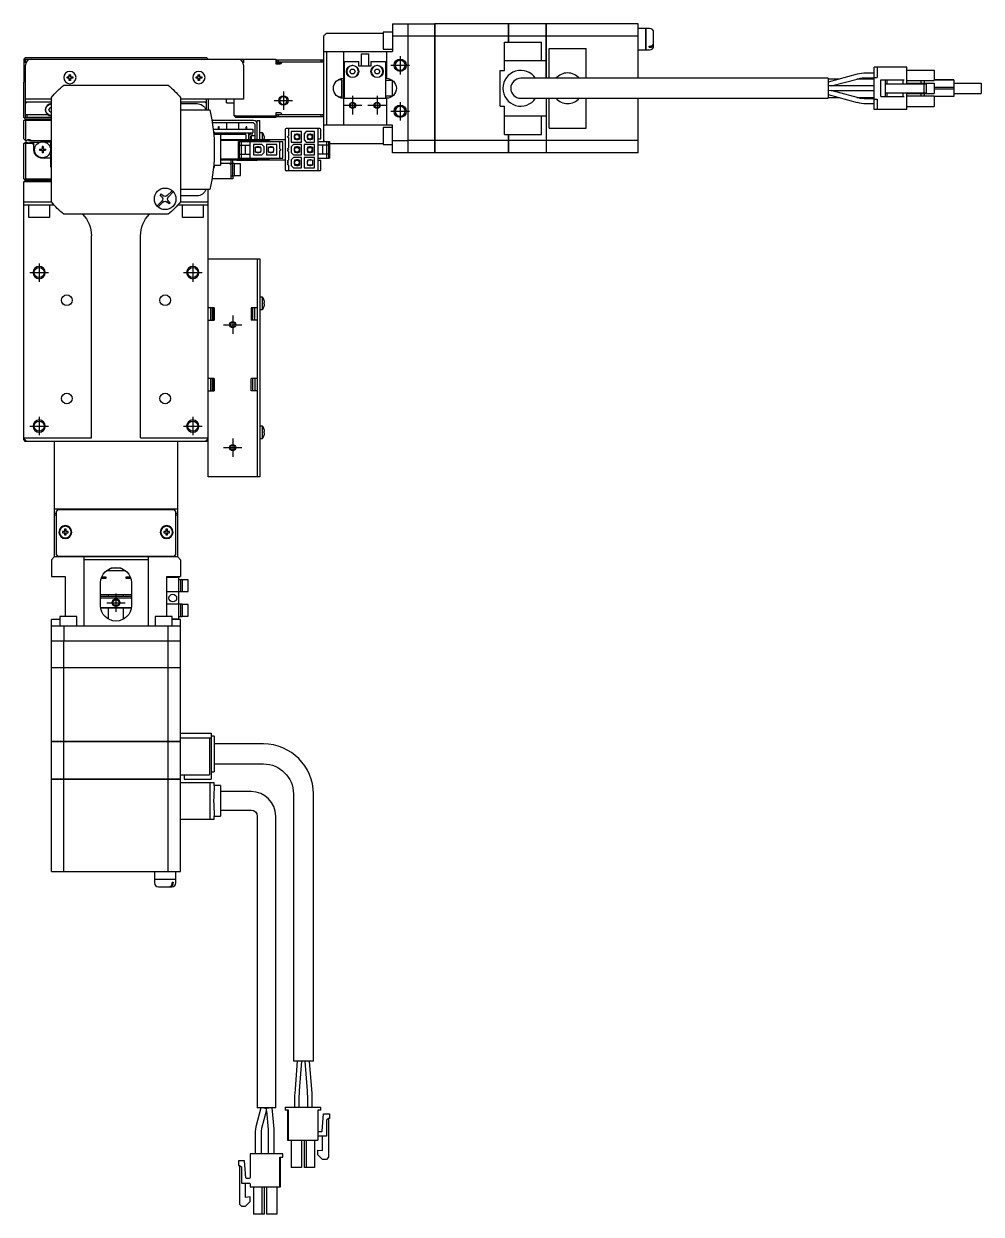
# Model space of a CAD drawing. Extents: x 0 to 1420, y -8 to 1169.
# Drawn here: x 421.8 to 733.4, y 781 to 1168.6 of the extents above; entities that cross this region are included whole.
import ezdxf

# ---------------------------------------------------------------- set-up
doc = ezdxf.new("R2010")
doc.units = 0
doc.header["$LTSCALE"] = 0.5
doc.linetypes.add('CENTER', pattern=[50.8, 31.75, -6.35, 6.35, -6.35])
for name, color, linetype in [('MSM_CENTER', 1, 'CENTER'), ('MSM_CONTINUOUS', 7, 'CONTINUOUS'), ('MSM_NARROW', 5, 'CONTINUOUS')]:
    doc.layers.add(name, color=color, linetype=linetype)

msp = doc.modelspace()

# ---------------------------------------------------------------- linework, layer by layer
at = {"layer": 'MSM_CENTER'}
for p, q in [((541.28, 1155.12), (547.28, 1155.12)), ((544.28, 1158.12), (544.28, 1152.12)), ((503.28, 1143.62), (509.28, 1143.62)), ((506.28, 1146.62), (506.28, 1140.62)), ((528.78, 1145.12), (528.78, 1139.12)), ((536.78, 1145.12), (536.78, 1139.12)), ((525.78, 1142.12), (531.78, 1142.12)), ((533.78, 1142.12), (539.78, 1142.12)), ((541.28, 1140.12), (547.28, 1140.12)), ((544.28, 1143.12), (544.28, 1137.12)), ((426.78, 1090.62), (426.78, 1084.62)), ((476.78, 1090.62), (476.78, 1084.62)), ((423.78, 1087.62), (429.78, 1087.62)), ((473.78, 1087.62), (479.78, 1087.62)), ((486.78, 1070.62), (492.78, 1070.62)), ((489.78, 1073.62), (489.78, 1067.62)), ((426.78, 1040.62), (426.78, 1034.62)), ((476.78, 1040.62), (476.78, 1034.62)), ((423.78, 1037.62), (429.78, 1037.62)), ((473.78, 1037.62), (479.78, 1037.62)), ((489.78, 1033.62), (489.78, 1027.62)), ((486.78, 1030.62), (492.78, 1030.62)), ((451.78, 983.12), (451.78, 977.12)), ((448.78, 980.12), (454.78, 980.12))]:
    msp.add_line(p, q, dxfattribs=at)
at = {"layer": 'MSM_CONTINUOUS'}
for p, q in [((541.78, 1168.62), (541.78, 1159.62)), ((541.78, 1168.62), (555.48, 1168.62)), ((546.78, 1168.62), (546.78, 1126.62)), ((555.48, 1168.62), (555.48, 1126.62)), ((555.53, 1168.57), (555.48, 1168.57)), ((579.48, 1168.62), (555.53, 1168.62)), ((555.53, 1168.62), (555.53, 1126.62)), ((579.48, 1168.62), (579.48, 1162.62)), ((579.53, 1168.57), (579.48, 1168.57)), ((591.78, 1168.62), (579.53, 1168.62)), ((579.53, 1168.62), (579.53, 1162.62)), ((591.78, 1150.87), (591.78, 1168.62)), ((591.83, 1168.57), (591.78, 1168.57)), ((591.83, 1168.62), (591.83, 1150.87)), ((621.78, 1168.62), (591.83, 1168.62)), ((621.78, 1150.87), (621.78, 1168.62)), ((624.28, 1167.12), (621.78, 1167.12)), ((624.28, 1160.12), (624.28, 1167.12)), ((624.33, 1167.07), (624.28, 1167.07)), ((625.48, 1167.12), (624.33, 1167.12)), ((624.33, 1160.12), (624.33, 1167.12)), ((520.28, 1165.62), (519.28, 1164.62)), ((519.28, 1164.62), (519.28, 1130.62)), ((520.28, 1165.62), (538.78, 1165.62)), ((538.78, 1165.87), (538.78, 1160.37)), ((541.78, 1165.87), (538.78, 1165.87)), ((546.78, 1164.62), (541.78, 1164.62)), ((555.48, 1164.59), (546.78, 1164.59)), ((555.53, 1164.33), (555.48, 1164.33)), ((579.48, 1164.59), (555.53, 1164.59)), ((579.53, 1164.33), (579.48, 1164.33)), ((591.78, 1164.59), (579.53, 1164.59)), ((591.83, 1164.33), (591.78, 1164.33)), ((621.78, 1164.59), (591.83, 1164.59)), ((626.78, 1161.42), (626.78, 1165.82)), ((519.28, 1159.62), (541.78, 1159.62)), ((520.28, 1159.62), (520.28, 1135.62)), ((525.78, 1159.62), (525.78, 1150.87)), ((538.78, 1160.37), (541.78, 1160.37)), ((539.78, 1159.62), (539.78, 1150.87)), ((578.28, 1153.4), (578.28, 1162.62)), ((578.28, 1162.62), (590.28, 1162.62)), ((590.28, 1156.62), (590.28, 1162.62)), ((592.78, 1150.87), (592.78, 1160.62)), ((592.78, 1160.62), (604.78, 1160.62)), ((604.78, 1150.87), (604.78, 1160.62)), ((621.78, 1160.12), (624.28, 1160.12)), ((624.28, 1160.17), (624.33, 1160.17)), ((624.33, 1160.12), (625.48, 1160.12)), ((625.28, 1160.97), (625.28, 1161.32)), ((625.28, 1161.32), (625.48, 1161.32)), ((625.28, 1160.97), (625.48, 1160.97)), ((421.78, 1157.12), (422.28, 1157.62)), ((421.78, 1157.12), (421.78, 1149.92)), ((422.03, 1157.37), (422.28, 1157.12)), ((422.28, 1157.62), (481.28, 1157.62)), ((422.28, 1155.92), (422.28, 1157.12)), ((422.28, 1157.12), (503.78, 1157.12)), ((422.28, 1138.12), (422.28, 1155.12)), ((481.78, 1157.12), (481.28, 1157.62)), ((481.28, 1157.12), (481.53, 1157.37)), ((493.28, 1157.12), (493.28, 1155.92)), ((493.28, 1155.12), (493.28, 1144.12)), ((503.78, 1157.12), (503.78, 1155.62)), ((505.53, 1155.87), (503.78, 1155.87)), ((503.78, 1155.62), (505.28, 1155.62)), ((504.08, 1156.12), (504.08, 1156.92)), ((504.08, 1156.92), (519.08, 1156.92)), ((519.28, 1156.12), (504.08, 1156.12)), ((504.58, 1156.92), (504.58, 1156.12)), ((505.78, 1156.12), (505.28, 1155.62)), ((518.58, 1156.12), (518.58, 1156.92)), ((519.08, 1156.92), (519.08, 1156.12)), ((526.08, 1156.37), (526.08, 1144.37)), ((526.08, 1156.37), (530.78, 1156.37)), ((530.78, 1154.87), (530.78, 1156.37)), ((531.53, 1158.87), (534.03, 1158.87)), ((531.53, 1158.87), (531.53, 1154.87)), ((534.03, 1154.87), (534.03, 1158.87)), ((534.78, 1156.37), (539.48, 1156.37)), ((534.78, 1156.37), (534.78, 1154.87)), ((539.48, 1156.37), (539.48, 1144.37)), ((578.28, 1156.62), (591.78, 1156.62)), ((435.85, 1151.32), (436.58, 1151.32)), ((436.58, 1151.32), (436.58, 1152.04)), ((436.98, 1152.04), (436.98, 1151.32)), ((436.98, 1151.32), (437.71, 1151.32)), ((477.85, 1151.32), (478.58, 1151.32)), ((478.58, 1151.32), (478.58, 1152.04)), ((478.98, 1152.04), (478.98, 1151.32)), ((478.98, 1151.32), (479.71, 1151.32)), ((527.92, 1153.12), (528.35, 1153.87)), ((528.35, 1152.37), (527.92, 1153.12)), ((528.35, 1153.87), (529.21, 1153.87)), ((529.21, 1152.37), (528.35, 1152.37)), ((529.21, 1153.87), (529.65, 1153.12)), ((529.65, 1153.12), (529.21, 1152.37)), ((534.78, 1154.87), (530.78, 1154.87)), ((535.92, 1153.12), (536.35, 1153.87)), ((536.35, 1152.37), (535.92, 1153.12)), ((536.35, 1153.87), (537.21, 1153.87)), ((537.21, 1152.37), (536.35, 1152.37)), ((537.21, 1153.87), (537.65, 1153.12)), ((537.65, 1153.12), (537.21, 1152.37)), ((576.78, 1141.84), (576.78, 1153.4)), ((576.78, 1153.4), (578.28, 1153.4)), ((693.02, 1152.19), (683.53, 1149.64)), ((698.53, 1152.57), (695.9, 1152.57)), ((698.53, 1140.72), (698.53, 1154.52)), ((709.23, 1154.52), (698.53, 1154.52)), ((699.53, 1154.52), (699.53, 1151.12)), ((709.23, 1149.12), (709.23, 1154.52)), ((709.23, 1153.52), (718.13, 1153.52)), ((718.13, 1153.52), (718.13, 1150.12)), ((422.28, 1151.12), (421.78, 1150.62)), ((422.28, 1150.62), (421.78, 1150.62)), ((421.78, 1150.39), (422.28, 1150.39)), ((421.78, 1149.62), (422.28, 1150.12)), ((421.88, 1149.82), (421.78, 1149.92)), ((421.78, 1138.12), (421.78, 1149.62)), ((421.88, 1149.72), (421.88, 1149.92)), ((422.03, 1149.87), (422.28, 1149.62)), ((422.28, 1150.22), (422.18, 1150.22)), ((434.78, 1148.62), (434.65, 1148.49)), ((434.81, 1148.62), (468.75, 1148.62)), ((436.58, 1150.92), (435.85, 1150.92)), ((436.58, 1150.19), (436.58, 1150.92)), ((436.98, 1150.92), (436.98, 1150.19)), ((437.71, 1150.92), (436.98, 1150.92)), ((468.91, 1148.49), (468.78, 1148.62)), ((478.58, 1150.92), (477.85, 1150.92)), ((478.58, 1150.19), (478.58, 1150.92)), ((478.98, 1150.92), (478.98, 1150.19)), ((479.71, 1150.92), (478.98, 1150.92)), ((525.28, 1150.37), (524.05, 1150.37)), ((525.28, 1144.87), (525.28, 1150.37)), ((526.08, 1150.87), (525.78, 1150.87)), ((525.88, 1144.37), (525.88, 1150.87)), ((539.78, 1150.87), (539.48, 1150.87)), ((541.78, 1150.12), (539.48, 1150.12)), ((541.78, 1145.05), (541.78, 1150.18)), ((683.53, 1150.87), (583.53, 1150.87)), ((683.53, 1150.87), (683.53, 1144.37)), ((687.16, 1150.62), (683.53, 1150.62)), ((698.53, 1148.37), (683.53, 1148.37)), ((684.56, 1148.37), (693.4, 1150.74)), ((698.53, 1150.62), (692.95, 1150.62)), ((695.9, 1151.07), (698.53, 1151.07)), ((698.53, 1151.12), (699.53, 1151.12)), ((700.73, 1144.92), (700.73, 1150.32)), ((700.73, 1150.32), (708.28, 1150.32)), ((702.23, 1144.92), (702.23, 1150.32)), ((702.23, 1149.12), (715.53, 1149.12)), ((702.73, 1149.12), (702.73, 1150.32)), ((707.98, 1149.12), (707.98, 1150.32)), ((709.23, 1150.12), (718.13, 1150.12)), ((709.23, 1149.32), (718.13, 1149.32)), ((713.78, 1150.12), (713.78, 1149.32)), ((714.78, 1150.12), (714.78, 1149.32)), ((714.83, 1146.12), (714.83, 1149.12)), ((715.53, 1146.12), (715.53, 1149.12)), ((718.13, 1150.32), (721.43, 1150.32)), ((721.55, 1150.32), (718.13, 1150.32)), ((718.13, 1150.32), (723.23, 1150.32)), ((724.48, 1150.32), (718.13, 1150.32)), ((718.13, 1149.32), (718.13, 1145.92)), ((724.48, 1147.87), (718.13, 1147.87)), ((724.48, 1147.37), (718.13, 1147.37)), ((721.43, 1150.32), (721.73, 1150.32)), ((721.73, 1150.32), (721.55, 1150.32)), ((723.23, 1150.32), (723.53, 1150.32)), ((723.53, 1150.32), (724.48, 1150.32)), ((724.48, 1150.32), (724.48, 1144.92)), ((724.48, 1149.32), (733.38, 1149.32)), ((724.48, 1149.32), (733.38, 1149.32)), ((724.48, 1149.32), (733.38, 1149.32)), ((733.38, 1149.32), (733.38, 1145.92)), ((430.78, 1144.12), (422.28, 1144.12)), ((430.91, 1144.75), (430.78, 1144.62)), ((430.78, 1110.62), (430.78, 1144.59)), ((472.78, 1144.62), (472.65, 1144.75)), ((472.78, 1144.59), (472.78, 1110.65)), ((493.28, 1144.12), (472.78, 1144.12)), ((481.28, 1140.62), (481.28, 1144.12)), ((481.78, 1144.12), (481.78, 1140.62)), ((487.78, 1142.87), (487.78, 1144.12)), ((490.28, 1138.62), (490.28, 1144.12)), ((524.05, 1144.87), (525.28, 1144.87)), ((525.78, 1144.37), (525.78, 1135.62)), ((525.78, 1144.37), (539.78, 1144.37)), ((539.48, 1145.12), (541.78, 1145.12)), ((539.78, 1144.37), (539.78, 1135.62)), ((583.53, 1144.37), (683.53, 1144.37)), ((591.78, 1144.37), (591.78, 1126.62)), ((591.83, 1144.37), (591.83, 1126.62)), ((592.78, 1134.62), (592.78, 1144.37)), ((604.78, 1134.62), (604.78, 1144.37)), ((621.78, 1126.62), (621.78, 1144.37)), ((683.53, 1146.87), (683.62, 1146.87)), ((683.53, 1145.59), (693.02, 1143.04)), ((683.53, 1144.62), (687.16, 1144.62)), ((683.67, 1146.98), (684.56, 1146.87)), ((684.56, 1146.87), (698.53, 1146.87)), ((693.41, 1144.49), (684.56, 1146.87)), ((692.95, 1144.62), (698.53, 1144.62)), ((698.53, 1144.17), (695.9, 1144.17)), ((698.53, 1144.12), (699.53, 1144.12)), ((699.53, 1144.12), (699.53, 1140.72)), ((700.73, 1144.92), (708.28, 1144.92)), ((702.23, 1146.12), (715.53, 1146.12)), ((702.73, 1144.92), (702.73, 1146.12)), ((707.98, 1144.92), (707.98, 1146.12)), ((709.23, 1140.72), (709.23, 1146.12)), ((709.23, 1145.92), (718.13, 1145.92)), ((709.23, 1145.12), (718.13, 1145.12)), ((713.78, 1145.92), (713.78, 1145.12)), ((714.78, 1145.92), (714.78, 1145.12)), ((718.13, 1145.12), (718.13, 1141.72)), ((724.48, 1144.92), (718.13, 1144.92)), ((724.48, 1145.92), (733.38, 1145.92)), ((422.28, 1142.62), (422.78, 1143.12)), ((430.78, 1143.12), (422.28, 1143.12)), ((429.92, 1140.62), (430.35, 1141.37)), ((430.35, 1139.87), (429.92, 1140.62)), ((430.35, 1141.37), (430.78, 1141.37)), ((430.78, 1139.87), (430.35, 1139.87)), ((481.28, 1143.12), (472.78, 1143.12)), ((472.78, 1142.62), (478.2, 1142.62)), ((472.78, 1140.62), (482.35, 1140.62)), ((480.78, 1143.12), (481.28, 1142.62)), ((487.78, 1142.87), (490.28, 1142.87)), ((505.28, 1139.62), (503.78, 1139.62)), ((503.78, 1139.62), (503.78, 1138.12)), ((505.28, 1139.62), (505.78, 1139.12)), ((536.05, 1141.79), (536.08, 1141.82)), ((536.08, 1142.5), (536.08, 1141.82)), ((576.78, 1141.84), (578.28, 1141.84)), ((578.28, 1132.62), (578.28, 1141.84)), ((695.9, 1142.67), (698.53, 1142.67)), ((709.23, 1140.72), (698.53, 1140.72)), ((709.23, 1141.72), (718.13, 1141.72)), ((422.28, 1137.62), (421.78, 1138.12)), ((421.78, 1137.12), (422.28, 1137.62)), ((421.78, 1131.12), (421.78, 1137.12)), ((422.28, 1138.12), (422.03, 1137.87)), ((422.03, 1137.37), (422.28, 1137.12)), ((422.28, 1139.12), (429.46, 1139.12)), ((430.78, 1138.12), (422.28, 1138.12)), ((430.78, 1137.62), (422.28, 1137.62)), ((422.28, 1137.12), (422.28, 1130.62)), ((430.78, 1137.12), (422.28, 1137.12)), ((422.78, 1139.12), (422.78, 1138.12)), ((496.58, 1137.12), (483.02, 1137.12)), ((496.58, 1136.32), (483.14, 1136.32)), ((487.78, 1136.32), (487.78, 1134.32)), ((490.28, 1138.92), (490.89, 1138.62)), ((490.78, 1138.12), (490.28, 1138.62)), ((503.78, 1138.12), (490.78, 1138.12)), ((490.89, 1138.62), (503.78, 1138.62)), ((490.89, 1138.62), (491.39, 1138.12)), ((491.78, 1134.32), (491.78, 1136.32)), ((496.98, 1135.92), (496.98, 1130.87)), ((497.78, 1137.12), (498.58, 1137.12)), ((497.78, 1130.87), (497.78, 1137.12)), ((498.58, 1130.87), (498.58, 1137.12)), ((504.08, 1138.32), (504.08, 1139.12)), ((504.08, 1139.12), (519.28, 1139.12)), ((519.08, 1138.32), (504.08, 1138.32)), ((504.58, 1139.12), (504.58, 1138.32)), ((518.58, 1138.32), (518.58, 1139.12)), ((519.08, 1139.12), (519.08, 1138.32)), ((578.28, 1138.62), (591.78, 1138.62)), ((590.28, 1132.62), (590.28, 1138.62)), ((483.4, 1134.32), (496.28, 1134.32)), ((483.78, 1133.44), (483.49, 1133.44)), ((494.03, 1132.62), (483.57, 1132.62)), ((483.78, 1133.44), (483.78, 1132.62)), ((483.78, 1133.12), (496.28, 1133.12)), ((484.08, 1133.12), (484.08, 1132.62)), ((484.53, 1132.62), (484.53, 1133.12)), ((485.41, 1135.12), (485.16, 1135.12)), ((485.16, 1134.32), (485.16, 1135.12)), ((485.41, 1134.32), (485.41, 1135.12)), ((485.78, 1132.62), (485.78, 1122.62)), ((494.03, 1132.62), (494.03, 1130.97)), ((494.16, 1134.32), (494.16, 1135.12)), ((494.41, 1135.12), (494.16, 1135.12)), ((494.41, 1134.32), (494.41, 1135.12)), ((495.03, 1130.87), (495.03, 1133.12)), ((495.26, 1132.32), (495.03, 1132.32)), ((495.26, 1133.12), (495.26, 1132.32)), ((495.49, 1132.57), (495.26, 1132.57)), ((495.49, 1133.12), (495.49, 1132.57)), ((495.78, 1132.12), (495.58, 1131.92)), ((495.58, 1130.87), (495.58, 1131.92)), ((495.78, 1132.12), (495.78, 1130.87)), ((496.98, 1132.12), (495.78, 1132.12)), ((496.03, 1133.12), (496.03, 1132.12)), ((496.28, 1134.32), (496.28, 1133.12)), ((499.48, 1133.12), (498.58, 1133.12)), ((499.48, 1130.87), (499.48, 1133.12)), ((500.04, 1132.04), (500.04, 1132.07)), ((506.88, 1134.22), (506.88, 1121.02)), ((518.18, 1134.52), (507.18, 1134.52)), ((507.88, 1134.52), (507.88, 1132.07)), ((508.78, 1133.52), (508.78, 1130.12)), ((512.18, 1133.52), (508.78, 1133.52)), ((510.16, 1132.57), (509.78, 1132.19)), ((509.78, 1132.19), (509.78, 1131.44)), ((510.53, 1132.62), (509.88, 1132.62)), ((509.88, 1132.62), (509.88, 1132.29)), ((511.53, 1132.57), (510.16, 1132.57)), ((511.03, 1132.72), (510.53, 1132.72)), ((510.53, 1132.72), (510.53, 1132.57)), ((511.03, 1132.72), (511.03, 1132.57)), ((511.53, 1132.62), (511.03, 1132.62)), ((511.53, 1131.5), (511.38, 1132.03)), ((511.53, 1132.62), (511.53, 1131.02)), ((512.18, 1130.12), (512.18, 1133.52)), ((513.73, 1133.52), (512.98, 1132.77)), ((512.98, 1132.77), (512.98, 1130.87)), ((516.38, 1133.52), (513.73, 1133.52)), ((514.08, 1132.29), (513.98, 1132.19)), ((513.98, 1132.19), (513.98, 1131.44)), ((514.13, 1132.02), (513.98, 1131.47)), ((514.08, 1132.62), (514.08, 1132.29)), ((514.73, 1132.62), (514.08, 1132.62)), ((514.36, 1132.57), (514.08, 1132.29)), ((515.73, 1132.57), (514.36, 1132.57)), ((515.23, 1132.72), (514.73, 1132.72)), ((514.73, 1132.72), (514.73, 1132.57)), ((515.23, 1132.72), (515.23, 1132.57)), ((515.73, 1132.62), (515.23, 1132.62)), ((515.73, 1132.62), (515.73, 1131.02)), ((516.38, 1130.12), (516.38, 1133.52)), ((517.48, 1134.52), (517.48, 1120.72)), ((518.48, 1131.12), (518.48, 1134.22)), ((541.78, 1135.62), (519.28, 1135.62)), ((538.78, 1134.87), (538.78, 1129.37)), ((541.78, 1134.87), (538.78, 1134.87)), ((541.78, 1126.62), (541.78, 1135.62)), ((578.28, 1132.62), (590.28, 1132.62)), ((579.48, 1132.62), (579.48, 1126.62)), ((579.53, 1132.62), (579.53, 1126.62)), ((592.78, 1134.62), (604.78, 1134.62)), ((422.28, 1130.62), (421.78, 1131.12)), ((421.78, 1129.62), (422.28, 1130.12)), ((421.78, 1118.12), (421.78, 1129.62)), ((422.03, 1129.87), (422.28, 1129.62)), ((422.28, 1130.62), (422.72, 1130.62)), ((422.28, 1130.12), (422.72, 1130.12)), ((422.28, 1129.62), (422.28, 1118.12)), ((424.58, 1129.62), (422.28, 1129.62)), ((423.28, 1130.86), (423.28, 1130.62)), ((423.28, 1130.62), (430.78, 1130.62)), ((424.04, 1130.12), (427.17, 1130.12)), ((425.08, 1129.97), (424.58, 1129.62)), ((424.58, 1129.62), (425.08, 1129.12)), ((425.08, 1127.62), (425.08, 1130.12)), ((428.03, 1128.62), (427.74, 1128.62)), ((427.74, 1128.62), (427.74, 1127.82)), ((427.74, 1128.09), (428.03, 1128.09)), ((428.03, 1128.62), (428.03, 1127.82)), ((430.58, 1130.12), (428.6, 1130.12)), ((430.29, 1129), (430.58, 1129.17)), ((430.58, 1129.17), (430.58, 1130.12)), ((506.88, 1130.87), (485.78, 1130.87)), ((500.78, 1130.62), (485.78, 1130.62)), ((491.68, 1124.92), (491.68, 1130.32)), ((491.68, 1130.32), (506.08, 1130.32)), ((491.98, 1124.92), (491.98, 1130.32)), ((491.98, 1129.12), (495.48, 1129.12)), ((492.68, 1124.92), (492.68, 1130.32)), ((493.98, 1126.12), (493.98, 1129.12)), ((494.03, 1130.97), (494.53, 1130.97)), ((494.53, 1130.97), (494.53, 1130.87)), ((495.48, 1124.92), (495.48, 1130.32)), ((496.58, 1129.32), (496.58, 1125.92)), ((499.23, 1129.32), (496.58, 1129.32)), ((497.73, 1128.42), (497.23, 1128.42)), ((497.23, 1126.82), (497.23, 1128.42)), ((498.61, 1128.37), (497.23, 1128.37)), ((498.23, 1128.52), (497.73, 1128.52)), ((497.73, 1128.37), (497.73, 1128.52)), ((498.23, 1128.37), (498.23, 1128.52)), ((498.88, 1128.42), (498.23, 1128.42)), ((498.98, 1127.99), (498.61, 1128.37)), ((498.88, 1128.09), (498.88, 1128.42)), ((498.98, 1127.24), (498.98, 1127.99)), ((499.98, 1128.57), (499.23, 1129.32)), ((499.98, 1126.67), (499.98, 1128.57)), ((500.04, 1131.32), (500.17, 1131.32)), ((500.04, 1130.92), (500.04, 1131.32)), ((500.17, 1130.92), (500.04, 1130.92)), ((500.78, 1129.32), (500.78, 1125.92)), ((504.18, 1129.32), (500.78, 1129.32)), ((501.93, 1128.42), (501.43, 1128.42)), ((501.43, 1126.82), (501.43, 1128.42)), ((502.81, 1128.37), (501.43, 1128.37)), ((502.43, 1128.52), (501.93, 1128.52)), ((501.93, 1128.37), (501.93, 1128.52)), ((502.43, 1128.37), (502.43, 1128.52)), ((503.08, 1128.42), (502.43, 1128.42)), ((503.18, 1127.99), (502.81, 1128.37)), ((503.08, 1128.09), (503.08, 1128.42)), ((503.18, 1127.24), (503.18, 1127.99)), ((504.18, 1125.92), (504.18, 1129.32)), ((505.08, 1127.87), (505.08, 1130.32)), ((506.08, 1124.92), (506.08, 1130.32)), ((507.88, 1131.57), (507.88, 1128.14)), ((508.78, 1130.12), (512.18, 1130.12)), ((509.53, 1129.32), (508.78, 1128.57)), ((508.78, 1128.57), (508.78, 1126.67)), ((512.18, 1129.32), (509.53, 1129.32)), ((509.78, 1131.44), (509.88, 1131.34)), ((509.88, 1128.09), (509.78, 1127.99)), ((509.78, 1127.99), (509.78, 1127.24)), ((509.88, 1131.34), (509.88, 1131.02)), ((509.88, 1131.34), (510.16, 1131.07)), ((509.88, 1131.02), (510.53, 1131.02)), ((510.53, 1128.42), (509.88, 1128.42)), ((509.88, 1128.42), (509.88, 1128.09)), ((510.16, 1128.37), (509.88, 1128.09)), ((509.94, 1131.6), (510.07, 1131.15)), ((510.16, 1131.07), (511.53, 1131.07)), ((511.53, 1128.37), (510.16, 1128.37)), ((510.53, 1131.07), (510.53, 1130.92)), ((510.53, 1130.92), (511.03, 1130.92)), ((511.03, 1128.52), (510.53, 1128.52)), ((510.53, 1128.52), (510.53, 1128.37)), ((511.03, 1130.92), (511.03, 1131.07)), ((511.03, 1131.02), (511.53, 1131.02)), ((511.03, 1128.52), (511.03, 1128.37)), ((511.53, 1128.42), (511.03, 1128.42)), ((511.53, 1128.36), (511.45, 1128.37)), ((511.53, 1128.42), (511.53, 1126.82)), ((512.18, 1125.92), (512.18, 1129.32)), ((512.98, 1130.87), (513.73, 1130.12)), ((516.38, 1129.32), (512.98, 1129.32)), ((512.98, 1129.32), (512.98, 1125.92)), ((513.73, 1130.12), (516.38, 1130.12)), ((513.98, 1131.44), (514.08, 1131.34)), ((514.08, 1128.09), (513.98, 1127.99)), ((513.98, 1127.99), (513.98, 1127.24)), ((514.08, 1131.34), (514.08, 1131.02)), ((514.08, 1131.34), (514.36, 1131.07)), ((514.08, 1131.02), (514.73, 1131.02)), ((514.73, 1128.42), (514.08, 1128.42)), ((514.08, 1128.42), (514.08, 1128.09)), ((514.36, 1128.37), (514.08, 1128.09)), ((514.36, 1131.07), (515.73, 1131.07)), ((515.73, 1128.37), (514.36, 1128.37)), ((514.73, 1131.07), (514.73, 1130.92)), ((514.73, 1130.92), (515.23, 1130.92)), ((515.23, 1128.52), (514.73, 1128.52)), ((514.73, 1128.52), (514.73, 1128.37)), ((515.23, 1130.92), (515.23, 1131.07)), ((515.23, 1131.02), (515.73, 1131.02)), ((515.23, 1128.52), (515.23, 1128.37)), ((515.73, 1128.42), (515.23, 1128.42)), ((515.43, 1131.07), (515.58, 1131.61)), ((515.73, 1128.42), (515.73, 1126.82)), ((516.38, 1125.92), (516.38, 1129.32)), ((517.48, 1131.12), (518.48, 1131.12)), ((517.48, 1130.32), (521.28, 1130.32)), ((520.98, 1129.12), (517.48, 1129.12)), ((518.98, 1129.12), (518.98, 1126.12)), ((519.28, 1130.62), (519.58, 1130.32)), ((520.28, 1130.32), (520.28, 1124.92)), ((520.98, 1130.32), (520.98, 1124.92)), ((521.28, 1130.32), (521.28, 1124.92)), ((521.28, 1129.62), (538.78, 1129.62)), ((538.78, 1129.37), (541.78, 1129.37)), ((541.78, 1130.62), (546.78, 1130.62)), ((555.48, 1130.65), (546.78, 1130.65)), ((555.53, 1130.9), (555.48, 1130.9)), ((579.48, 1130.65), (555.53, 1130.65)), ((579.53, 1130.9), (579.48, 1130.9)), ((591.78, 1130.65), (579.53, 1130.65)), ((591.83, 1130.9), (591.78, 1130.9)), ((621.78, 1130.65), (591.83, 1130.65)), ((426.88, 1127.76), (426.88, 1127.47)), ((426.88, 1127.76), (427.68, 1127.76)), ((426.88, 1127.47), (427.68, 1127.47)), ((427.41, 1127.76), (427.41, 1127.47)), ((427.74, 1127.41), (427.74, 1126.62)), ((427.74, 1127.15), (428.03, 1127.15)), ((428.03, 1126.62), (427.74, 1126.62)), ((430.58, 1124.82), (427.88, 1124.82)), ((428.03, 1127.41), (428.03, 1126.62)), ((428.09, 1127.76), (428.88, 1127.76)), ((428.09, 1127.47), (428.88, 1127.47)), ((428.35, 1127.47), (428.35, 1127.76)), ((428.88, 1127.76), (428.88, 1127.47)), ((430.58, 1126.07), (430.29, 1126.24)), ((430.58, 1121.92), (430.58, 1126.07)), ((485.78, 1124.62), (500.78, 1124.62)), ((485.78, 1124.37), (506.88, 1124.37)), ((489.28, 1118.12), (489.28, 1124.37)), ((489.78, 1119.12), (489.78, 1124.37)), ((491.08, 1124.12), (491.08, 1124.37)), ((497.38, 1124.12), (491.08, 1124.12)), ((491.68, 1124.92), (506.08, 1124.92)), ((491.98, 1126.12), (495.48, 1126.12)), ((496.58, 1125.92), (499.23, 1125.92)), ((497.23, 1126.87), (498.61, 1126.87)), ((497.23, 1126.82), (497.73, 1126.82)), ((497.73, 1126.87), (497.73, 1126.72)), ((497.73, 1126.72), (498.23, 1126.72)), ((498.23, 1126.72), (498.23, 1126.87)), ((498.23, 1126.82), (498.88, 1126.82)), ((498.61, 1126.87), (498.98, 1127.24)), ((498.88, 1126.82), (498.88, 1127.14)), ((499.23, 1125.92), (499.98, 1126.67)), ((500.78, 1125.92), (504.18, 1125.92)), ((501.43, 1126.87), (502.81, 1126.87)), ((501.43, 1126.82), (501.93, 1126.82)), ((501.93, 1126.87), (501.93, 1126.72)), ((501.93, 1126.72), (502.43, 1126.72)), ((502.43, 1126.72), (502.43, 1126.87)), ((502.43, 1126.82), (503.08, 1126.82)), ((502.81, 1126.87), (503.18, 1127.24)), ((503.08, 1126.82), (503.08, 1127.14)), ((505.08, 1124.92), (505.08, 1127.37)), ((507.88, 1127.64), (507.88, 1127.59)), ((507.88, 1127.09), (507.88, 1124.22)), ((508.78, 1126.67), (509.53, 1125.92)), ((509.53, 1125.12), (508.78, 1124.37)), ((508.78, 1124.37), (508.78, 1122.47)), ((509.53, 1125.92), (512.18, 1125.92)), ((512.18, 1125.12), (509.53, 1125.12)), ((509.78, 1127.24), (510.16, 1126.87)), ((509.88, 1127.14), (509.88, 1126.82)), ((509.88, 1126.82), (510.53, 1126.82)), ((510.53, 1124.22), (509.88, 1124.22)), ((509.88, 1124.22), (509.88, 1123.89)), ((510.16, 1124.17), (509.88, 1123.89)), ((509.94, 1123.63), (510.07, 1124.08)), ((510.16, 1126.87), (511.53, 1126.87)), ((511.53, 1124.17), (510.16, 1124.17)), ((510.53, 1126.87), (510.53, 1126.72)), ((510.53, 1126.72), (511.03, 1126.72)), ((511.03, 1124.32), (510.53, 1124.32)), ((510.53, 1124.32), (510.53, 1124.17)), ((511.03, 1126.72), (511.03, 1126.87)), ((511.03, 1126.82), (511.53, 1126.82)), ((511.03, 1124.32), (511.03, 1124.17)), ((511.53, 1124.22), (511.03, 1124.22)), ((511.53, 1126.87), (511.45, 1126.87)), ((511.53, 1124.22), (511.53, 1122.62)), ((512.18, 1121.72), (512.18, 1125.12)), ((512.98, 1125.92), (516.38, 1125.92)), ((516.38, 1125.12), (512.98, 1125.12)), ((512.98, 1125.12), (512.98, 1121.72)), ((513.98, 1127.24), (514.36, 1126.87)), ((514.08, 1127.14), (514.08, 1126.82)), ((514.08, 1126.82), (514.73, 1126.82)), ((514.73, 1124.22), (514.08, 1124.22)), ((514.08, 1124.22), (514.08, 1123.89)), ((514.36, 1124.17), (514.08, 1123.89)), ((514.36, 1126.87), (515.73, 1126.87)), ((515.73, 1124.17), (514.36, 1124.17)), ((514.73, 1126.87), (514.73, 1126.72)), ((514.73, 1126.72), (515.23, 1126.72)), ((515.23, 1124.32), (514.73, 1124.32)), ((514.73, 1124.32), (514.73, 1124.17)), ((515.23, 1126.72), (515.23, 1126.87)), ((515.23, 1126.82), (515.73, 1126.82)), ((515.23, 1124.32), (515.23, 1124.17)), ((515.73, 1124.22), (515.23, 1124.22)), ((515.73, 1124.22), (515.73, 1122.62)), ((516.38, 1121.72), (516.38, 1125.12)), ((520.98, 1126.12), (517.48, 1126.12)), ((517.48, 1124.92), (521.28, 1124.92)), ((518.48, 1124.12), (517.48, 1124.12)), ((518.48, 1121.02), (518.48, 1124.12)), ((555.48, 1126.62), (541.78, 1126.62)), ((555.53, 1126.67), (555.48, 1126.67)), ((579.48, 1126.62), (555.53, 1126.62)), ((579.53, 1126.67), (579.48, 1126.67)), ((591.78, 1126.62), (579.53, 1126.62)), ((591.83, 1126.67), (591.78, 1126.67)), ((621.78, 1126.62), (591.83, 1126.62)), ((430.78, 1121.92), (430.58, 1121.92)), ((483.49, 1121.8), (483.78, 1121.8)), ((483.57, 1122.62), (485.78, 1122.62)), ((483.78, 1122.62), (483.78, 1121.8)), ((490.28, 1123.12), (485.78, 1123.12)), ((488.78, 1123.12), (489.28, 1122.62)), ((490.28, 1123.12), (490.28, 1119.12)), ((492.28, 1123.02), (490.28, 1123.02)), ((492.28, 1119.22), (492.28, 1123.02)), ((518.18, 1120.72), (507.18, 1120.72)), ((507.88, 1123.72), (507.88, 1123.67)), ((507.88, 1123.17), (507.88, 1123.12)), ((507.88, 1122.62), (507.88, 1120.72)), ((508.78, 1122.47), (509.53, 1121.72)), ((509.53, 1121.72), (512.18, 1121.72)), ((509.88, 1123.89), (509.78, 1123.79)), ((509.78, 1123.79), (509.78, 1123.04)), ((509.78, 1123.04), (510.16, 1122.67)), ((509.88, 1122.94), (509.88, 1122.62)), ((509.88, 1122.62), (510.53, 1122.62)), ((510.16, 1122.67), (511.53, 1122.67)), ((510.53, 1122.67), (510.53, 1122.52)), ((510.53, 1122.52), (511.03, 1122.52)), ((511.03, 1122.52), (511.03, 1122.67)), ((511.03, 1122.62), (511.53, 1122.62)), ((511.53, 1123.73), (511.38, 1123.2)), ((512.98, 1121.72), (516.38, 1121.72)), ((514.08, 1123.89), (513.98, 1123.79)), ((513.98, 1123.79), (513.98, 1123.04)), ((513.98, 1123.04), (514.08, 1122.94)), ((514.08, 1122.94), (514.08, 1122.62)), ((514.08, 1122.94), (514.36, 1122.67)), ((514.08, 1122.62), (514.73, 1122.62)), ((514.36, 1122.67), (515.73, 1122.67)), ((514.73, 1122.67), (514.73, 1122.52)), ((514.73, 1122.52), (515.23, 1122.52)), ((515.23, 1122.52), (515.23, 1122.67)), ((515.23, 1122.62), (515.73, 1122.62)), ((422.28, 1117.62), (421.78, 1118.12)), ((422.28, 1117.62), (421.78, 1117.12)), ((430.78, 1117.12), (421.78, 1117.12)), ((421.78, 1033.12), (421.78, 1117.12)), ((422.28, 1118.12), (422.03, 1117.87)), ((422.28, 1118.12), (430.78, 1118.12)), ((430.78, 1117.62), (422.28, 1117.62)), ((489.78, 1118.12), (483.02, 1118.12)), ((489.28, 1119.12), (490.28, 1119.12)), ((489.78, 1119.12), (489.78, 1118.12)), ((490.28, 1119.22), (492.28, 1119.22)), ((466.12, 1112.92), (466.47, 1113.28)), ((466.72, 1112.32), (466.12, 1112.92)), ((466.47, 1113.28), (467.07, 1112.68)), ((468.49, 1112.68), (470.07, 1114.26)), ((470.43, 1113.91), (468.84, 1112.32)), ((482.35, 1114.62), (472.78, 1114.62)), ((478.2, 1112.62), (472.78, 1112.62)), ((481.78, 1021.12), (481.78, 1114.62)), ((421.78, 1110.62), (430.78, 1110.62)), ((421.78, 1109.62), (431.66, 1109.62)), ((423.28, 1109.62), (423.28, 1105.62)), ((430.28, 1105.62), (430.28, 1109.62)), ((430.78, 1110.62), (430.91, 1110.49)), ((465.14, 1109.32), (466.72, 1110.91)), ((467.07, 1110.56), (465.49, 1108.97)), ((469.09, 1109.95), (468.49, 1110.56)), ((468.84, 1110.91), (469.44, 1110.31)), ((469.44, 1110.31), (469.09, 1109.95)), ((471.91, 1109.62), (481.78, 1109.62)), ((472.65, 1110.49), (472.78, 1110.62)), ((472.78, 1110.62), (481.78, 1110.62)), ((473.28, 1109.62), (473.28, 1105.62)), ((480.28, 1105.62), (480.28, 1109.62)), ((423.28, 1105.62), (430.28, 1105.62)), ((434.65, 1106.75), (434.78, 1106.62)), ((468.75, 1106.62), (434.81, 1106.62)), ((468.78, 1106.62), (468.91, 1106.75)), ((473.28, 1105.62), (480.28, 1105.62)), ((443.78, 1033.82), (443.78, 1099.62)), ((459.78, 1033.82), (459.78, 1099.62)), ((481.78, 1092.12), (498.58, 1092.12)), ((497.78, 1092.12), (497.78, 1021.12)), ((498.58, 1092.12), (498.58, 1021.12)), ((499.48, 1079.62), (498.58, 1079.62)), ((499.48, 1075.62), (499.48, 1079.62)), ((500.04, 1078.54), (500.04, 1078.57)), ((500.04, 1077.82), (500.17, 1077.82)), ((500.04, 1077.42), (500.04, 1077.82)), ((483.78, 1076.12), (481.78, 1076.12)), ((482.58, 1076.12), (482.58, 1075.17)), ((482.58, 1075.17), (482.58, 1073.06)), ((483.08, 1076.12), (483.08, 1072.12)), ((483.28, 1076.12), (483.28, 1072.12)), ((483.78, 1076.12), (483.78, 1072.12)), ((495.78, 1076.12), (495.78, 1072.12)), ((497.78, 1076.12), (495.78, 1076.12)), ((496.28, 1072.12), (496.28, 1076.12)), ((496.98, 1072.12), (496.98, 1076.12)), ((498.58, 1075.62), (499.48, 1075.62)), ((500.17, 1077.42), (500.04, 1077.42)), ((500.04, 1076.67), (500.04, 1076.69)), ((481.78, 1072.12), (483.78, 1072.12)), ((482.58, 1073.06), (482.58, 1072.12)), ((497.78, 1072.12), (495.78, 1072.12)), ((483.78, 1053.12), (481.78, 1053.12)), ((482.58, 1053.12), (482.58, 1052.17)), ((482.58, 1052.17), (482.58, 1050.06)), ((483.08, 1053.12), (483.08, 1049.12)), ((483.28, 1053.12), (483.28, 1049.12)), ((483.78, 1053.12), (483.78, 1049.12)), ((497.78, 1053.12), (495.78, 1053.12)), ((495.78, 1049.12), (495.78, 1053.12)), ((496.28, 1049.12), (496.28, 1053.12)), ((496.98, 1053.12), (496.98, 1049.12)), ((481.78, 1049.12), (483.78, 1049.12)), ((482.58, 1050.06), (482.58, 1049.12)), ((497.78, 1049.12), (495.78, 1049.12)), ((499.48, 1037.62), (498.58, 1037.62)), ((499.48, 1033.62), (499.48, 1037.62)), ((500.04, 1036.54), (500.04, 1036.57)), ((500.04, 1035.82), (500.17, 1035.82)), ((500.04, 1035.42), (500.04, 1035.82)), ((500.17, 1035.42), (500.04, 1035.42)), ((421.78, 1033.82), (443.78, 1033.82)), ((421.78, 1033.62), (422.78, 1032.62)), ((421.78, 1033.12), (422.03, 1032.87)), ((422.03, 1032.87), (422.28, 1033.12)), ((422.03, 1032.87), (422.28, 1032.62)), ((481.28, 1032.62), (422.28, 1032.62)), ((431.78, 995.12), (431.78, 1032.62)), ((459.78, 1033.82), (481.78, 1033.82)), ((471.78, 1032.62), (471.78, 995.12)), ((480.78, 1032.62), (481.78, 1033.62)), ((481.28, 1033.12), (481.53, 1032.87)), ((481.28, 1032.62), (481.78, 1033.12)), ((498.58, 1033.62), (499.48, 1033.62)), ((500.04, 1034.67), (500.04, 1034.69)), ((498.58, 1021.12), (481.78, 1021.12)), ((471.78, 1010.62), (431.78, 1010.62)), ((432.28, 1009.12), (431.78, 1009.12)), ((432.28, 1008.62), (431.78, 1008.62)), ((432.78, 1010.32), (432.28, 1009.82)), ((432.28, 1009.82), (432.28, 995.82)), ((470.78, 1010.32), (432.78, 1010.32)), ((437.28, 1010.32), (437.28, 1010.62)), ((438.03, 1010.62), (438.03, 1010.32)), ((443.53, 1010.32), (443.53, 1010.62)), ((446.98, 1010.62), (446.78, 1010.42)), ((456.78, 1010.42), (446.78, 1010.42)), ((446.78, 1010.42), (446.78, 1010.32)), ((456.78, 1010.42), (456.58, 1010.62)), ((456.78, 1010.32), (456.78, 1010.42)), ((460.03, 1010.62), (460.03, 1010.32)), ((465.53, 1010.32), (465.53, 1010.62)), ((466.28, 1010.62), (466.28, 1010.32)), ((471.28, 1009.82), (470.78, 1010.32)), ((471.28, 995.82), (471.28, 1009.82)), ((471.78, 1009.12), (471.28, 1009.12)), ((471.78, 1008.62), (471.28, 1008.62)), ((435.04, 1004.04), (435.04, 1003.36)), ((435.52, 1003.36), (435.52, 1004.04)), ((468.04, 1004.04), (468.04, 1003.36)), ((468.52, 1003.36), (468.52, 1004.04)), ((435.04, 1003.36), (434.36, 1003.36)), ((434.36, 1002.88), (435.04, 1002.88)), ((435.04, 1002.88), (435.04, 1002.2)), ((436.2, 1003.36), (435.52, 1003.36)), ((435.52, 1002.88), (436.2, 1002.88)), ((435.52, 1002.2), (435.52, 1002.88)), ((468.04, 1003.36), (467.36, 1003.36)), ((467.36, 1002.88), (468.04, 1002.88)), ((468.04, 1002.88), (468.04, 1002.2)), ((469.2, 1003.36), (468.52, 1003.36)), ((468.52, 1002.88), (469.2, 1002.88)), ((468.52, 1002.2), (468.52, 1002.88)), ((431.78, 995.12), (430.78, 994.12)), ((430.78, 994.12), (430.78, 988.62)), ((431.78, 995.12), (471.78, 995.12)), ((432.28, 995.82), (432.78, 995.32)), ((432.78, 995.32), (470.78, 995.32)), ((437.28, 995.32), (437.28, 995.12)), ((441.28, 995.12), (441.28, 972.62)), ((462.28, 994.12), (441.28, 994.12)), ((441.78, 995.32), (441.78, 995.12)), ((444.28, 995.32), (444.28, 995.12)), ((459.28, 995.12), (459.28, 995.32)), ((461.78, 995.12), (461.78, 995.32)), ((462.28, 995.12), (462.28, 972.62)), ((466.28, 995.12), (466.28, 995.32)), ((470.78, 995.32), (471.28, 995.82)), ((472.78, 994.12), (471.78, 995.12)), ((472.78, 994.12), (472.78, 988.62)), ((430.78, 988.62), (435.28, 988.62)), ((435.28, 988.62), (435.28, 975.62)), ((447.16, 988.52), (448.43, 988.52)), ((448.43, 988.52), (448.43, 988.02)), ((454.91, 990.52), (448.65, 990.52)), ((453.49, 991.32), (450.08, 991.32)), ((450.53, 991.46), (450.53, 991.32)), ((453.03, 991.32), (453.03, 991.46)), ((455.13, 988.52), (456.41, 988.52)), ((455.13, 988.02), (455.13, 988.52)), ((468.28, 988.62), (472.78, 988.62)), ((468.28, 975.62), (468.28, 988.62)), ((446.78, 979.12), (446.78, 986.62)), ((448.43, 988.02), (446.98, 988.02)), ((456.58, 988.02), (455.13, 988.02)), ((456.78, 986.62), (456.78, 979.12)), ((472.28, 988.32), (468.28, 988.32)), ((472.28, 974.92), (472.28, 988.32)), ((473.28, 987.62), (472.28, 987.62)), ((472.78, 987.62), (472.78, 983.62)), ((473.28, 987.62), (473.28, 983.62)), ((475.28, 987.52), (473.28, 987.52)), ((475.28, 983.72), (475.28, 987.52)), ((446.78, 982.82), (456.78, 982.82)), ((456.78, 982.12), (446.78, 982.12)), ((456.78, 981.62), (446.78, 981.62)), ((449.28, 982.82), (449.28, 982.12)), ((454.28, 982.12), (454.28, 982.82)), ((473.28, 983.62), (468.28, 983.62)), ((473.28, 983.72), (475.28, 983.72)), ((446.82, 978.52), (456.75, 978.52)), ((456.72, 978.32), (446.85, 978.32)), ((449.28, 978.32), (449.28, 974.79)), ((454.28, 974.79), (454.28, 978.32)), ((473.28, 979.62), (468.28, 979.62)), ((472.78, 979.62), (472.78, 975.62)), ((473.28, 979.62), (473.28, 975.62)), ((475.28, 979.52), (473.28, 979.52)), ((475.28, 975.72), (475.28, 979.52)), ((430.78, 958.92), (430.78, 974.62)), ((433.53, 974.62), (430.78, 974.62)), ((439.03, 975.62), (433.53, 975.62)), ((433.53, 975.62), (433.53, 972.62)), ((439.03, 972.62), (439.03, 975.62)), ((470.03, 975.62), (464.53, 975.62)), ((464.53, 975.62), (464.53, 972.62)), ((470.03, 972.62), (470.03, 975.62)), ((470.03, 974.92), (472.28, 974.92)), ((472.78, 974.62), (470.03, 974.62)), ((472.28, 975.62), (473.28, 975.62)), ((472.78, 958.92), (472.78, 974.62)), ((473.28, 975.72), (475.28, 975.72)), ((430.78, 972.62), (472.78, 972.62)), ((434.78, 972.62), (434.78, 967.62)), ((468.78, 967.62), (468.78, 972.62)), ((472.78, 967.62), (430.78, 967.62)), ((434.81, 958.92), (434.81, 967.62)), ((468.75, 958.92), (468.75, 967.62)), ((472.78, 958.92), (430.78, 958.92)), ((430.78, 934.92), (430.78, 958.87)), ((472.78, 958.87), (430.78, 958.87)), ((430.83, 958.87), (430.83, 958.92)), ((434.81, 934.92), (434.81, 958.87)), ((435.07, 958.87), (435.07, 958.92)), ((468.5, 958.87), (468.5, 958.92)), ((468.75, 934.92), (468.75, 958.87)), ((472.73, 958.87), (472.73, 958.92)), ((472.78, 922.62), (472.78, 958.87)), ((472.78, 934.92), (430.78, 934.92)), ((430.78, 922.62), (430.78, 934.87)), ((472.78, 934.87), (430.78, 934.87)), ((430.83, 934.87), (430.83, 934.92)), ((434.81, 922.62), (434.81, 934.87)), ((435.07, 934.87), (435.07, 934.92)), ((468.5, 934.87), (468.5, 934.92)), ((468.75, 922.62), (468.75, 934.87)), ((472.73, 934.87), (472.73, 934.92)), ((472.78, 937.62), (482.78, 937.62)), ((472.78, 936.12), (482.78, 936.12)), ((482.18, 936.12), (482.18, 924.12)), ((482.78, 937.62), (482.78, 922.62)), ((483.78, 936.69), (482.78, 936.69)), ((483.78, 936.69), (483.78, 925.05)), ((499.78, 934.12), (483.78, 934.12)), ((483.78, 927.62), (499.78, 927.62)), ((472.78, 922.62), (430.78, 922.62)), ((430.78, 892.62), (430.78, 922.57)), ((472.78, 922.57), (430.78, 922.57)), ((430.83, 922.57), (430.83, 922.62)), ((434.81, 892.62), (434.81, 922.57)), ((435.07, 922.57), (435.07, 922.62)), ((468.5, 922.57), (468.5, 922.62)), ((468.75, 892.62), (468.75, 922.57)), ((472.73, 922.57), (472.73, 922.62)), ((472.78, 924.12), (482.18, 924.12)), ((472.78, 892.62), (472.78, 922.57)), ((473.98, 924.12), (473.98, 922.62)), ((473.98, 922.62), (482.78, 922.62)), ((482.78, 925.05), (483.78, 925.05)), ((472.78, 921.62), (483.78, 921.62)), ((482.35, 921.62), (482.35, 909.62)), ((483.78, 920.62), (483.78, 921.62)), ((485.78, 920.62), (483.78, 920.62)), ((485.78, 920.62), (485.78, 910.62)), ((495.78, 918.62), (485.78, 918.62)), ((509.53, 917.87), (509.53, 830.87)), ((516.03, 830.87), (516.03, 917.87)), ((485.78, 912.62), (495.78, 912.62)), ((472.78, 909.62), (483.78, 909.62)), ((483.78, 909.62), (483.78, 910.62)), ((483.78, 910.62), (485.78, 910.62)), ((497.78, 910.62), (497.78, 815.62)), ((503.78, 815.62), (503.78, 910.62)), ((430.78, 892.62), (472.78, 892.62)), ((464.28, 892.62), (464.28, 890.12)), ((471.28, 890.12), (471.28, 892.62)), ((464.28, 890.12), (471.28, 890.12)), ((464.28, 890.07), (471.28, 890.07)), ((464.28, 890.07), (464.28, 888.92)), ((464.33, 890.12), (464.33, 890.07)), ((465.58, 887.62), (469.98, 887.62)), ((470.07, 889.12), (470.43, 889.12)), ((470.07, 889.12), (470.07, 888.92)), ((470.43, 889.12), (470.43, 888.92)), ((471.23, 890.07), (471.23, 890.12)), ((471.28, 888.92), (471.28, 890.07)), ((516.03, 830.87), (509.53, 830.87)), ((510.78, 830.87), (509.94, 820.32)), ((511.51, 821.13), (512.28, 830.81)), ((513.28, 830.81), (513.31, 830.87)), ((513.28, 830.81), (514.01, 821.13)), ((515.58, 820.3), (514.78, 830.87)), ((509.91, 819.47), (509.91, 815.87)), ((511.41, 818.49), (511.51, 821.13)), ((511.41, 815.87), (511.41, 818.49)), ((514.01, 821.13), (514.11, 818.5)), ((514.11, 818.5), (514.11, 815.87)), ((515.61, 815.87), (515.61, 819.49)), ((498.9, 815.62), (497.3, 809.49)), ((503.78, 815.62), (497.78, 815.62)), ((499.24, 808.98), (500.72, 814.67)), ((499.93, 815.62), (500.78, 815.4)), ((500.65, 815.43), (499.93, 815.62)), ((500.64, 815.52), (501.63, 815.62)), ((500.64, 815.52), (500.65, 815.43)), ((500.65, 815.43), (500.78, 815.4)), ((500.78, 815.4), (500.65, 815.43)), ((500.72, 814.67), (500.78, 815.4)), ((500.72, 814.67), (501.3, 808.62)), ((503.29, 808.81), (502.64, 815.62)), ((506.88, 815.87), (506.88, 814.87)), ((506.88, 815.87), (518.48, 815.87)), ((507.88, 814.87), (506.88, 814.87)), ((507.63, 814.87), (507.63, 805.17)), ((507.88, 805.17), (507.88, 814.87)), ((518.48, 814.87), (517.48, 814.87)), ((517.48, 814.87), (517.48, 805.17)), ((518.48, 814.87), (518.48, 815.87)), ((518.88, 808.1), (519.37, 813.67)), ((519.37, 813.67), (521.28, 813.67)), ((520.98, 812.17), (520.28, 811.67)), ((520.28, 811.67), (520.28, 806.42)), ((521.28, 812.17), (520.98, 812.17)), ((520.98, 812.17), (520.98, 799.57)), ((521.28, 813.67), (521.28, 812.17)), ((497.3, 809.49), (497.11, 807.98)), ((497.11, 807.98), (497.11, 800.62)), ((499.11, 807.98), (499.24, 808.98)), ((499.11, 800.62), (499.11, 807.98)), ((501.3, 808.62), (501.31, 808.52)), ((501.31, 808.52), (501.31, 800.62)), ((503.31, 808.52), (503.29, 808.81)), ((503.31, 800.62), (503.31, 808.52)), ((517.78, 807.92), (518.68, 807.92)), ((520.28, 806.42), (517.78, 806.42)), ((518.98, 801.73), (518.98, 806.42)), ((507.63, 805.17), (517.48, 805.17)), ((508.78, 805.17), (508.78, 796.27)), ((512.18, 805.17), (512.18, 796.27)), ((512.98, 805.17), (512.98, 796.27)), ((513.73, 805.17), (513.73, 796.27)), ((516.38, 805.17), (516.38, 796.27)), ((495.48, 800.62), (495.48, 792.97)), ((506.08, 800.62), (495.48, 800.62)), ((505.08, 799.62), (506.08, 799.62)), ((505.08, 789.92), (505.08, 799.62)), ((505.08, 789.92), (505.08, 799.62)), ((505.33, 789.92), (505.33, 799.62)), ((506.08, 799.62), (506.08, 800.62)), ((506.08, 799.62), (506.08, 800.62)), ((517.48, 800.37), (517.48, 801.87)), ((517.48, 801.87), (518.98, 801.73)), ((518.98, 798.87), (517.48, 800.37)), ((520.28, 798.87), (518.98, 798.87)), ((520.98, 799.57), (520.28, 798.87)), ((491.68, 798.42), (491.68, 796.92)), ((493.6, 798.42), (491.68, 798.42)), ((491.68, 796.92), (491.98, 796.92)), ((491.98, 796.92), (492.68, 796.42)), ((491.98, 796.92), (491.98, 784.32)), ((492.68, 796.42), (492.68, 791.17)), ((494.08, 792.85), (493.6, 798.42)), ((494.08, 792.85), (493.6, 798.42)), ((512.18, 796.27), (508.78, 796.27)), ((516.38, 796.27), (512.98, 796.27)), ((492.68, 791.17), (495.18, 791.17)), ((494.08, 792.85), (493.98, 794)), ((494.08, 792.85), (493.98, 794)), ((493.98, 794), (493.98, 794)), ((493.98, 786.48), (493.98, 791.17)), ((493.98, 786.48), (493.98, 791.17)), ((495.18, 792.67), (494.28, 792.67)), ((495.48, 790.87), (495.48, 789.92)), ((495.48, 789.92), (505.08, 789.92)), ((496.58, 789.92), (496.58, 781.02)), ((499.23, 789.92), (499.23, 781.02)), ((499.98, 789.92), (499.98, 781.02)), ((499.98, 789.92), (499.98, 781.02)), ((500.78, 789.92), (500.78, 781.02)), ((504.18, 789.92), (504.18, 781.02)), ((504.18, 789.92), (504.18, 781.02)), ((505.08, 789.92), (505.33, 789.92)), ((491.98, 784.32), (492.68, 783.62)), ((492.68, 783.62), (493.98, 783.62)), ((495.48, 786.62), (493.98, 786.48)), ((493.98, 783.62), (495.48, 785.12)), ((493.98, 783.62), (495.48, 785.12)), ((495.48, 785.12), (495.48, 786.62)), ((495.48, 785.12), (495.48, 786.62)), ((499.98, 781.02), (496.58, 781.02)), ((504.18, 781.02), (500.78, 781.02))]:
    msp.add_line(p, q, dxfattribs=at)
for centre, radius in [((528.78, 1153.12), 2), ((536.78, 1153.12), 2), ((510.66, 1131.82), 0.75), ((514.86, 1131.82), 0.75), ((427.88, 1127.62), 2.6), ((510.66, 1127.62), 0.75), ((514.86, 1127.62), 0.75), ((510.66, 1123.42), 0.75), ((467.78, 1111.62), 3.5), ((426.78, 1087.62), 1.62), ((476.78, 1087.62), 1.62), ((435.78, 1078.62), 1.75), ((467.78, 1078.62), 1.75), ((489.78, 1070.62), 0.783), ((435.78, 1046.62), 1.75), ((467.78, 1046.62), 1.75), ((426.78, 1037.62), 1.62), ((476.78, 1037.62), 1.62), ((489.78, 1030.62), 0.783), ((451.78, 980.12), 1.01), ((470.28, 981.62), 1.25)]:
    msp.add_circle(centre, radius, dxfattribs=at)
at = {"layer": 'MSM_CONTINUOUS', "extrusion": (0, 0, -1)}
for centre, radius in [((-544.28, 1155.12), 1.62), ((-436.78, 1151.12), 2), ((-478.78, 1151.12), 2), ((-528.78, 1153.12), 1.9), ((-536.78, 1153.12), 1.9), ((-506.28, 1143.62), 1.23), ((-528.78, 1142.12), 0.783), ((-536.78, 1142.12), 0.783), ((-544.28, 1140.12), 1.62), ((-435.28, 1003.12), 2.1), ((-435.28, 1003.12), 1.9), ((-468.28, 1003.12), 2.1), ((-468.28, 1003.12), 1.9)]:
    msp.add_circle(centre, radius, dxfattribs=at)
at = {"layer": 'MSM_CONTINUOUS'}
for centre, radius, start, end in [((625.48, 1165.82), 1.3, 0, 90), ((625.5, 1162.94), 1.61, 269.2584, 304.7863), ((625.48, 1161.42), 1.3, 270, 360), ((625.5, 1162.63), 1.66, 269.4455, 299.7231), ((625.89, 1161.97), 0.891, 298.7486, 355.0367), ((625.97, 1162.29), 0.809, 303.6126, 357.2927), ((424.28, 1155.12), 2, 90, 180), ((491.28, 1155.12), 2, 0, 90), ((436.78, 1151.12), 0.435, 152.6335, 207.3665), ((436.78, 1151.12), 0.435, 62.6335, 117.3665), ((436.78, 1151.12), 0.435, 332.6335, 27.3665), ((478.78, 1151.12), 0.435, 152.6335, 207.3665), ((478.78, 1151.12), 0.435, 62.6335, 117.3665), ((478.78, 1151.12), 0.435, 332.6335, 27.3665), ((583.53, 1147.62), 5.82, 33.9465, 326.0534), ((598.78, 1147.62), 5, 40.5416, 139.4584), ((695.9, 1141.41), 11.15, 89.9911, 105.0006), ((422.18, 1149.92), 0.3, 90, 180), ((436.78, 1151.12), 0.435, 242.6335, 297.3665), ((478.78, 1151.12), 0.435, 242.6335, 297.3665), ((583.53, 1147.62), 3.25, 90, 270), ((598.78, 1147.62), 5, 220.5416, 319.4584), ((430.78, 1140.62), 2, 90, 270), ((695.9, 1153.78), 11.11, 255, 270.006), ((496.58, 1135.92), 1.2, 0, 90), ((496.98, 1131.12), 3.2, 17.27, 38.6822), ((496.98, 1131.12), 3.19, 3.5904, 16.9053), ((507.18, 1134.22), 0.3, 90, 180), ((518.18, 1134.22), 0.3, 0, 90), ((423.38, 1129.87), 1, 48.5904, 131.4096), ((423.38, 1130.87), 1, 228.5904, 311.4096), ((431.08, 1127.62), 1.59, 100.8931, 126.1973), ((500.78, 1127.62), 3, 64.1588, 115.8426), ((496.98, 1131.12), 3.19, 355.5104, 356.4096), ((431.08, 1127.62), 1.59, 233.8027, 259.1069), ((497.38, 1125.32), 1.2, 270, 307.6585), ((500.78, 1127.62), 3, 244.1588, 295.8426), ((507.18, 1121.02), 0.3, 180, 270), ((518.18, 1121.02), 0.3, 270, 0), ((496.98, 1077.62), 3.2, 17.27, 38.6822), ((496.98, 1077.62), 3.19, 3.5904, 16.9053), ((496.98, 1077.62), 3.2, 321.3178, 342.73), ((496.98, 1077.62), 3.19, 343.0947, 356.4096), ((496.98, 1035.62), 3.2, 17.27, 38.6822), ((496.98, 1035.62), 3.19, 3.5904, 16.9053), ((496.98, 1035.62), 3.19, 343.0947, 356.4096), ((496.98, 1035.62), 3.2, 321.3178, 342.73), ((435.28, 1003.12), 0.95, 75.3667, 104.6333), ((468.28, 1003.12), 0.95, 75.3667, 104.6333), ((435.28, 1003.12), 0.95, 165.3667, 194.6333), ((435.28, 1003.12), 0.365, 138.8496, 221.1504), ((435.28, 1003.12), 0.365, 48.8496, 131.1504), ((435.28, 1003.12), 0.365, 228.8496, 311.1504), ((435.28, 1003.12), 0.95, 255.3667, 284.6333), ((435.28, 1003.12), 0.365, 318.8496, 41.1504), ((435.28, 1003.12), 0.95, 345.3667, 14.6333), ((468.28, 1003.12), 0.95, 165.3667, 194.6333), ((468.28, 1003.12), 0.365, 138.8496, 221.1504), ((468.28, 1003.12), 0.365, 48.8496, 131.1504), ((468.28, 1003.12), 0.365, 228.8496, 311.1504), ((468.28, 1003.12), 0.95, 255.3667, 284.6333), ((468.28, 1003.12), 0.365, 318.8496, 41.1504), ((468.28, 1003.12), 0.95, 345.3667, 14.6333), ((499.78, 917.87), 16.25, 0, 90), ((543.57, 915.62), 60, 175.2198, 184.7802), ((495.78, 910.62), 8, 0, 90), ((465.58, 888.92), 1.3, 180, 270), ((469.13, 888.37), 0.754, 275.8166, 311.8939), ((469.48, 888.37), 0.751, 271.7681, 308.8955), ((468.69, 888.83), 1.39, 312.8199, 3.04), ((469.02, 888.84), 1.41, 311.3743, 2.8178), ((469.98, 888.92), 1.3, 270, 0), ((520.66, 819.47), 10.75, 175.452, 180), ((504.86, 819.49), 10.75, 0, 4.2892), ((517.78, 808.22), 0.3, 180, 270), ((517.78, 806.12), 0.3, 90, 180), ((518.68, 808.12), 0.2, 270, 355), ((494.28, 792.87), 0.2, 185, 270), ((494.28, 792.87), 0.2, 185, 270)]:
    msp.add_arc(centre, radius, start, end, dxfattribs=at)
at = {"layer": 'MSM_CONTINUOUS', "extrusion": (0, 0, -1)}
for centre, radius, start, end in [((-436.78, 1151.12), 0.95, 347.8468, 12.1532), ((-436.78, 1151.12), 0.95, 77.8468, 102.1532), ((-436.78, 1151.12), 0.95, 167.8468, 192.1532), ((-478.78, 1151.12), 0.95, 347.8468, 12.1532), ((-478.78, 1151.12), 0.95, 77.8468, 102.1532), ((-478.78, 1151.12), 0.95, 167.8468, 192.1532), ((-451.78, 1127.62), 27, 38.9424, 51.0576), ((-436.78, 1151.12), 0.95, 257.8468, 282.1532), ((-451.78, 1127.62), 27, 128.9424, 141.0576), ((-478.78, 1151.12), 0.95, 257.8468, 282.1532), ((-525.78, 1147.62), 3.25, 270, 90), ((-539.78, 1147.62), 3.25, 90, 270), ((-695.9, 1141.41), 9.65, 75.0035, 90.008), ((-695.9, 1153.77), 9.61, 269.9909, 285.0002), ((-430.78, 1140.62), 1.9, 270, 90), ((-478.2, 1139.62), 3, 90, 160.5288), ((-423.78, 1127.62), 60, 167.4867, 192.5133), ((-496.58, 1135.92), 0.4, 90, 180), ((-507.88, 1131.82), 0.25, 270, 90), ((-431.2, 1127.5), 1.75, 52.994, 58.6217), ((-486.78, 1130.72), 0.25, 36.8699, 143.1301), ((-488.28, 1130.72), 0.25, 36.8699, 143.1301), ((-489.78, 1130.72), 0.25, 36.8699, 143.1301), ((-491.28, 1130.72), 0.25, 36.8699, 143.1301), ((-492.78, 1130.72), 0.25, 36.8699, 143.1301), ((-498.11, 1127.62), 1, 28.9543, 48.5897), ((-502.31, 1127.62), 1, 28.9543, 48.5897), ((-507.88, 1127.89), 0.25, 270, 90), ((-427.88, 1127.62), 2.8, 270, 0), ((-427.68, 1127.82), 0.06, 180, 270), ((-427.68, 1127.41), 0.06, 90, 180), ((-428.09, 1127.82), 0.06, 270, 0), ((-428.09, 1127.41), 0.06, 0, 90), ((-431.2, 1127.73), 1.75, 301.3783, 307.006), ((-498.11, 1127.62), 1, 311.4089, 331.0443), ((-502.31, 1127.62), 1, 311.4089, 331.0443), ((-505.08, 1127.62), 0.25, 89.9993, 269.9993), ((-507.88, 1127.34), 0.25, 270, 90), ((-507.88, 1123.97), 0.25, 270, 90), ((-507.88, 1123.42), 0.25, 270, 90), ((-507.88, 1122.87), 0.25, 270, 90), ((-467.78, 1113.38), 1, 225, 315), ((-478.2, 1115.62), 3, 199.4712, 270), ((-451.78, 1127.62), 27, 308.9424, 321.0576), ((-466.01, 1111.62), 1, 135, 225), ((-467.78, 1109.85), 1, 45, 135), ((-469.55, 1111.62), 1, 315, 45), ((-451.78, 1127.62), 27, 218.9424, 231.0576), ((-433.78, 1099.62), 10, 135.573, 180), ((-469.78, 1099.62), 10, 0, 44.427), ((-451.78, 986.62), 5, 0, 180), ((-451.78, 979.12), 5, 180, 0), ((-499.78, 917.87), 9.75, 90, 180), ((-495.78, 910.62), 2, 90, 180), ((-494.28, 792.87), 0.2, 270, 355), ((-494.28, 792.87), 0.2, 270, 355), ((-495.18, 792.97), 0.3, 180, 270), ((-495.18, 790.87), 0.3, 90, 180)]:
    msp.add_arc(centre, radius, start, end, dxfattribs=at)
at = {"layer": 'MSM_NARROW'}
for centre, radius in [((544.28, 1155.12), 2), ((506.28, 1143.62), 1.5), ((528.78, 1142.12), 1), ((536.78, 1142.12), 1), ((544.28, 1140.12), 2), ((489.78, 1070.62), 1), ((489.78, 1030.62), 1), ((451.78, 980.12), 1.25)]:
    msp.add_circle(centre, radius, dxfattribs=at)
at = {"layer": 'MSM_NARROW', "extrusion": (0, 0, -1)}
for centre in [(-426.78, 1087.62), (-476.78, 1087.62), (-426.78, 1037.62), (-476.78, 1037.62)]:
    msp.add_circle(centre, 2, dxfattribs=at)

doc.saveas('drawing.dxf')
